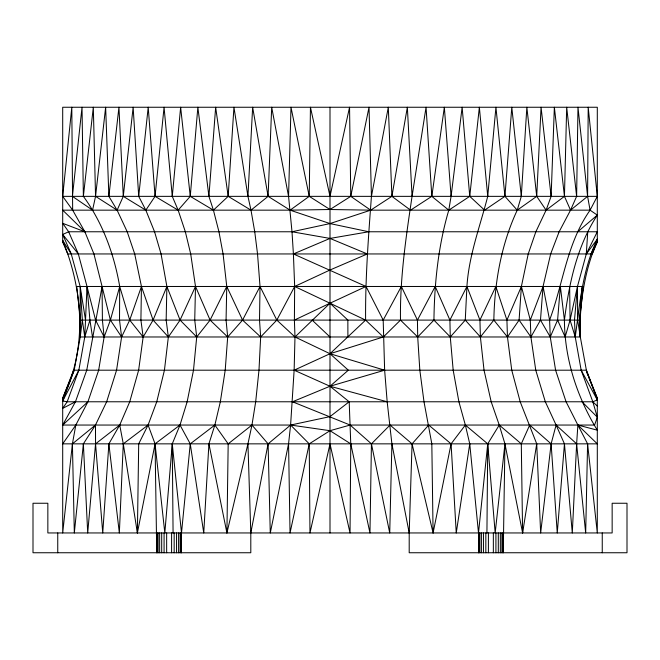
<?xml version="1.0" encoding="UTF-8"?>
<svg xmlns="http://www.w3.org/2000/svg" width="660" height="660" viewBox="0 0 660 660"><rect width="100%" height="100%" fill="white"/><g stroke="black" fill="none" stroke-linecap="round" stroke-linejoin="round"><path stroke-width="0.99" d="M65.868 391.298C87.112 343.39 82.145 288.024 62.7 240.43L71.247 253.951L80.165 286.473L85.519 320.1M226.908 532.95L228.178 443.85L251.963 425.048L268.1 443.85L270.278 532.95L288.56 443.85L290.598 425.048L294.137 370.194L294.987 336.979L294.393 320.1L294.665 286.473L293.403 253.951L292 231.767L288.56 196.35L271.689 107.25L268.1 196.35L250.998 210.16L254.743 231.767L257.532 253.951L260.024 286.473L259.512 320.1L260.659 336.979L258.984 370.194L255.684 401.775L251.963 425.048L247.937 443.85L226.908 532.95L208.915 443.85L214.863 425.048L220.341 401.775L225.209 370.194L227.684 336.979L226.066 320.1L226.76 286.473L223.072 253.951L218.955 231.767L213.427 210.16L208.915 196.35L197.86 107.25L190.253 196.35L178.142 210.16L185.344 231.767L190.699 253.951L195.5 286.473L194.733 320.1L196.713 336.979L193.495 370.194L187.151 401.775L180.007 425.048L172.268 443.85L164.819 532.95L155.059 443.85L148.088 425.048L156.75 401.775L164.439 370.194L168.35 336.979L166.155 320.1L166.881 286.473L161.056 253.951L154.564 231.767L145.827 210.16L138.699 196.35L133.147 107.25L123.28 196.35L117.117 210.16L127.207 231.767L134.714 253.951L141.446 286.473L153.079 320.1L168.35 336.979L180.064 320.1L195.5 286.473L210.094 320.1L227.684 336.979L242.566 320.1L260.024 286.473L276.812 320.1L294.987 336.979L330 353.727L384.64 370.194L387.173 401.775L391.9 443.85L409.2 532.95L409.2 552.75L627 552.75L627 503.25L612.15 503.25L612.15 532.95L47.85 532.95L47.85 503.25L33 503.25L33 552.75L250.8 552.75L250.8 532.95L247.937 443.85M486.923 532.95L487.732 443.85L499.249 425.048L491.188 401.775L484.036 370.194L480.397 336.979L479.935 320.1L466.917 286.473C468.905 255.296 480.117 226.24 487.732 196.35L495.932 107.25L504.941 196.35L517.242 210.16C501.179 244.48 494.555 282.406 493.845 320.1L480.397 336.979L465.267 320.1L466.917 286.473L449.906 320.1L450.277 336.979L453.181 370.194L458.906 401.775L465.349 425.048L469.747 443.85L478.5 532.95L478.5 552.75M549.598 320.1C563.293 283.173 566.816 243.111 590.089 210.16L587.59 196.35L577.979 107.25L576.625 196.35L570.537 210.16L559.135 231.767L550.654 253.951L543.048 286.473L549.598 320.1L550.267 336.979L555.596 370.194L566.074 401.775L577.88 425.048L597.3 430.171C577.096 397.056 564.605 359.089 564.424 320.1C569.068 283.585 576.856 246.378 597.3 215.127L590.089 210.16L370.689 210.16L330 209.509L290.111 210.16L72.666 210.16L71.8 107.25L62.7 196.35L72.666 210.16L84.859 231.767L93.934 253.951L102.077 286.473L86.749 370.194L75.446 401.775L62.7 408.358L67.171 401.775L78.837 370.194L84.769 336.979L82.343 320.1L80.165 286.473L80.231 336.979L74.192 370.194L62.7 400.983L67.171 401.775L592.828 401.775L597.3 399.927L586.377 370.194L580.321 336.979L577.657 320.1L577.459 286.473L586.294 253.951L597.3 231.767L368.767 231.767L330 238.425L293.403 253.951L366.044 286.473L383.188 320.1L384.64 370.194L330 386.248L292.471 401.775L350.147 425.048L371.44 443.85L389.722 532.95L391.9 443.85M288.56 196.35L290.986 107.25L309.235 196.35L330 209.509L350.765 196.35L369.014 107.25L371.44 196.35C368.379 237.534 365.26 278.759 365.607 320.1L330 353.727L294.137 370.194L330 386.248L387.173 401.775M208.915 443.85L203.75 532.95L190.253 443.85L180.007 425.048L155.059 443.85L137.387 532.95L138.699 443.85L148.088 425.048L123.28 443.85L119.344 532.95L108.875 443.85L119.724 425.048L129.739 401.775L138.633 370.194L143.154 336.979L140.91 320.1L141.446 286.473L129.707 320.1L121.605 336.979L116.564 370.194L106.648 401.775L95.477 425.048L83.374 443.85L74.324 532.95L72.41 443.85L75.817 425.048L87.92 401.775L98.67 370.194L104.131 336.979L110.401 320.1L119.707 286.473C114.13 254.273 102.729 222.898 83.374 196.35L82.022 107.25L72.41 196.35L92.565 210.16L95.551 196.35L105.641 107.25L108.875 196.35L117.117 210.16L95.551 196.35L93.316 107.25L83.374 196.35M577.88 425.048L587.59 443.85L585.676 532.95L576.625 443.85L577.88 425.048L597.3 443.85L62.7 443.85L75.817 425.048L290.598 425.048L330 430.691L350.147 425.048L594.619 425.048L597.3 417.136L592.828 401.775L581.163 370.194L575.231 336.979L570.067 320.1L569.654 286.473M400.488 320.1C399.836 278.487 405.974 237.344 412.063 196.35L426.055 107.25L431.821 196.35L448.784 210.16C438.257 245.809 434.437 283.041 433.933 320.1L417.706 336.979L419.826 370.194L424.001 401.775L431.821 443.85L433.092 532.95L412.063 443.85L390.035 425.048L371.44 443.85L369.963 532.95L350.765 443.85L349.189 401.775L330 386.248L348.34 370.194L330 353.727L383.344 336.979L400.488 320.1L417.706 336.979L417.433 320.1L401.346 286.473L383.188 320.1M579.818 334.991C579.876 305.077 583.778 275.154 594.792 247.186M409.2 532.95L412.063 443.85L428.695 425.048L451.085 443.85L456.25 532.95L469.747 443.85M493.845 320.1L507.457 336.979L506.921 320.1L521.392 286.473L530.293 320.1L530.904 336.979L535.763 370.194L545.325 401.775L556.091 425.048L551.125 443.85L540.655 532.95L536.72 443.85L520.195 401.775L511.747 370.194L507.457 336.979L519.09 320.1L521.392 286.473L528.223 253.951L535.846 231.767L546.092 210.16L551.125 196.35L554.359 107.25L564.448 196.35L570.537 210.16L587.59 196.35L588.2 107.25L597.3 196.35L590.089 210.16M82.343 320.1L80.231 336.979L79.802 320.1L580.198 320.1L580.321 336.979L79.678 336.979L80.165 326.057M208.915 196.35L215.655 107.25L228.178 196.35L250.998 210.16L247.937 196.35L252.648 107.25L268.1 196.35L290.111 210.16L330 223.575L368.767 231.767M551.125 196.35L541.06 107.25L536.72 196.35L517.242 210.16L521.301 196.35L526.853 107.25L536.72 196.35L546.092 210.16L564.448 196.35L566.684 107.25L576.625 196.35M587.755 231.767L586.294 253.951L597.3 239.167C582.466 269.717 579.818 303.847 575.231 336.979L574.481 320.1L577.459 286.473L570.067 320.1L565.141 336.979L557.593 320.1L560.365 286.473L564.424 320.1M108.875 443.85L102.745 532.95L95.551 443.85L95.477 425.048L72.41 443.85L62.7 532.95L62.7 398.26L73.623 370.194L586.377 370.194L597.3 398.26L597.3 532.95L587.59 443.85M580.321 336.979L579.562 320.1L582.005 286.473M519.09 320.1L530.904 336.979L540.482 320.1L543.048 286.473L530.293 320.1M564.448 443.85L572.294 532.95L576.625 443.85L556.091 425.048L564.448 443.85L557.255 532.95L551.125 443.85L529.708 425.048L521.301 443.85L522.613 532.95L504.941 443.85L499.249 425.048L521.301 443.85M138.699 196.35L148.211 107.25L155.059 196.35L178.142 210.16L172.268 196.35L180.642 107.25L190.253 196.35L213.427 210.16L228.178 196.35L233.945 107.25L247.937 196.35M181.5 552.75L181.5 532.95L190.253 443.85L214.863 425.048L228.178 443.85M478.5 532.95L487.732 443.85L465.349 425.048L451.085 443.85L433.092 532.95M579.562 320.1L583.25 286.473L76.75 286.473L80.438 320.1M108.875 196.35L118.94 107.25L123.28 196.35L145.827 210.16L155.059 196.35L164.068 107.25L172.268 196.35M487.732 196.35L479.358 107.25L469.747 196.35L448.784 210.16L451.085 196.35L462.14 107.25L469.747 196.35L484.588 210.16L504.941 196.35L511.789 107.25L521.301 196.35M79.678 336.979L80.149 334.001M522.613 532.95L536.72 443.85M371.44 196.35L388.311 107.25L391.9 196.35L410.553 210.16L431.821 196.35L444.345 107.25L451.085 196.35M250.8 532.95L268.1 443.85L290.598 425.048L330 416.625L349.189 401.775M71.247 253.951L62.7 234.482L68.656 231.767L292 231.767L330 238.425L367.331 253.951L330 270.006L294.665 286.473L276.812 320.1L260.659 336.979L242.566 320.1L226.76 286.473L210.094 320.1L196.713 336.979L180.064 320.1L166.881 286.473L153.079 320.1L143.154 336.979L129.707 320.1L119.707 286.473L119.518 320.1L121.605 336.979L110.401 320.1L102.077 286.473L102.407 320.1L104.131 336.979L95.576 320.1L87.013 286.473L89.933 320.1L84.769 336.979L87.013 286.473L78.334 253.951L68.656 231.767L62.7 223.319L84.859 231.767L62.7 210.177L72.666 210.16M62.7 399.927L65.167 393.212M595.51 245.256L597.3 240.43M62.7 398.26L74.192 370.194M597.3 241.931L592.292 253.951L67.708 253.951L62.7 241.931L62.7 107.25L597.3 107.25L597.3 241.931L591.005 253.951M557.593 320.1L550.267 336.979L540.482 320.1M479.935 320.1L495.841 286.473L506.921 320.1M62.7 400.983L78.837 370.194M417.433 320.1L435.204 286.473L449.906 320.1M75.817 425.048L62.7 425.04L75.446 401.775M465.267 320.1L450.277 336.979L433.933 320.1M294.987 336.979L330 303.221L366.044 286.473M62.7 425.04L87.92 401.775M577.764 231.767L597.3 215.127M290.111 210.16L309.235 196.35L310.447 107.25L330 196.35L349.552 107.25L350.765 196.35L370.689 210.16L391.9 196.35L407.352 107.25L412.063 196.35M294.393 320.1L330 303.221L347.853 320.1L347.902 336.979M370.689 210.16L330 223.575L292 231.767M62.7 196.35L597.3 196.35M294.665 286.473L365.607 320.1L383.344 336.979M312.147 320.1L330 336.979M592.828 401.775L597.3 406.04M582.021 401.775L597.3 417.136M290.598 425.048L309.235 443.85L309.969 532.95L330 443.85L350.031 532.95L350.765 443.85L330 430.691L309.235 443.85L290.037 532.95L288.56 443.85M62.7 234.482L78.334 253.951M581.163 370.194L597.3 399.927M62.7 241.931L64.499 245.363M586.575 372.067L588.11 375.804M588.868 377.677L597.3 398.26M137.387 532.95L123.28 443.85L119.724 425.048L95.551 443.85L87.706 532.95L83.374 443.85M89.933 320.1L92.491 336.979M181.5 532.95L172.268 443.85L173.077 532.95M487.732 443.85L495.181 532.95L504.941 443.85L503.25 552.75M155.059 443.85L156.75 552.75M602.25 532.95L602.25 552.75M502.912 532.95L502.912 552.75M501.922 532.95L501.922 552.75M500.354 532.95L500.354 552.75M498.3 532.95L498.3 552.75M495.916 532.95L495.916 552.75M493.35 532.95L493.35 552.75M488.4 532.95L488.4 552.75M485.834 532.95L485.834 552.75M483.45 532.95L483.45 552.75M481.396 532.95L481.396 552.75M479.828 532.95L479.828 552.75M478.838 532.95L478.838 552.75M330 107.25L330 532.95M181.162 532.95L181.162 552.75M180.172 532.95L180.172 552.75M178.604 532.95L178.604 552.75M176.55 532.95L176.55 552.75M174.166 532.95L174.166 552.75M171.6 532.95L171.6 552.75M166.65 532.95L166.65 552.75M164.084 532.95L164.084 552.75M161.7 532.95L161.7 552.75M159.646 532.95L159.646 552.75M158.078 532.95L158.078 552.75M157.088 532.95L157.088 552.75M57.75 532.95L57.75 552.75"/></g></svg>
